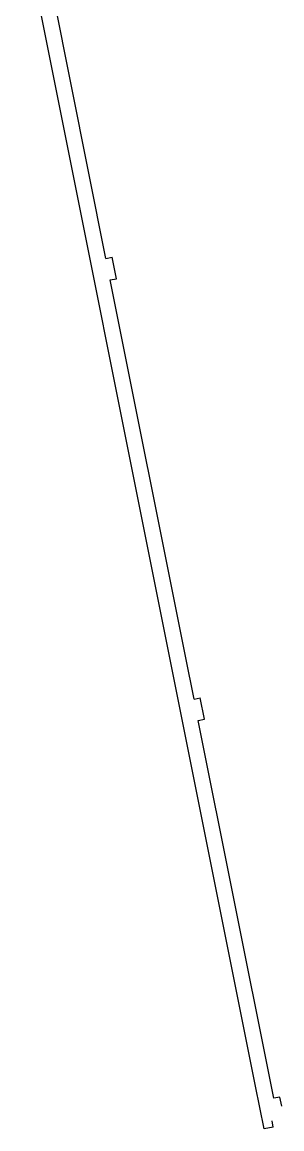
# Model space of a CAD drawing. Header units: inches. Extents: x 69202420 to 69203663, y 27669931 to 27672449.
# Drawn here: x 69203316 to 69203482, y 27670960 to 27671670 of the extents above; entities that cross this region are included whole.
import ezdxf

# ---------------------------------------------------------------- set-up
doc = ezdxf.new("R2010")
doc.units = ezdxf.units.IN
doc.header["$LTSCALE"] = 10
doc.header["$MEASUREMENT"] = 0
doc.layers.add('A-WALL', color=5, linetype='CONTINUOUS')

msp = doc.modelspace()

# ---------------------------------------------------------------- linework, layer by layer
at = {"layer": 'A-WALL'}
for p, q in [((69203369.75, 27671518.13), (69203316.12, 27671786.83)), ((69203410.45, 27671263.16), (69203318.06, 27671726.03)), ((69203369.75, 27671518.13), (69203373.68, 27671518.91)), ((69203376.42, 27671505.18), (69203373.68, 27671518.91)), ((69203372.49, 27671504.4), (69203376.42, 27671505.18)), ((69203420.65, 27671263.16), (69203372.49, 27671504.4)), ((69203465.45, 27670987.6), (69203410.45, 27671263.16)), ((69203426.13, 27671235.7), (69203420.65, 27671263.16)), ((69203426.13, 27671235.7), (69203430.05, 27671236.48)), ((69203432.79, 27671222.75), (69203430.05, 27671236.48)), ((69203428.87, 27671221.97), (69203432.79, 27671222.75)), ((69203475.07, 27670990.53), (69203428.87, 27671221.97)), ((69203477.22, 27670979.75), (69203475.07, 27670990.53)), ((69203470.94, 27670960.14), (69203465.45, 27670987.6)), ((69203481.14, 27670980.53), (69203477.22, 27670979.75)), ((69203482.32, 27670974.65), (69203481.14, 27670980.53)), ((69203476.82, 27670961.31), (69203470.94, 27670960.14)), ((69203476.82, 27670961.31), (69203476.04, 27670965.24))]:
    msp.add_line(p, q, dxfattribs=at)

doc.saveas('drawing.dxf')
